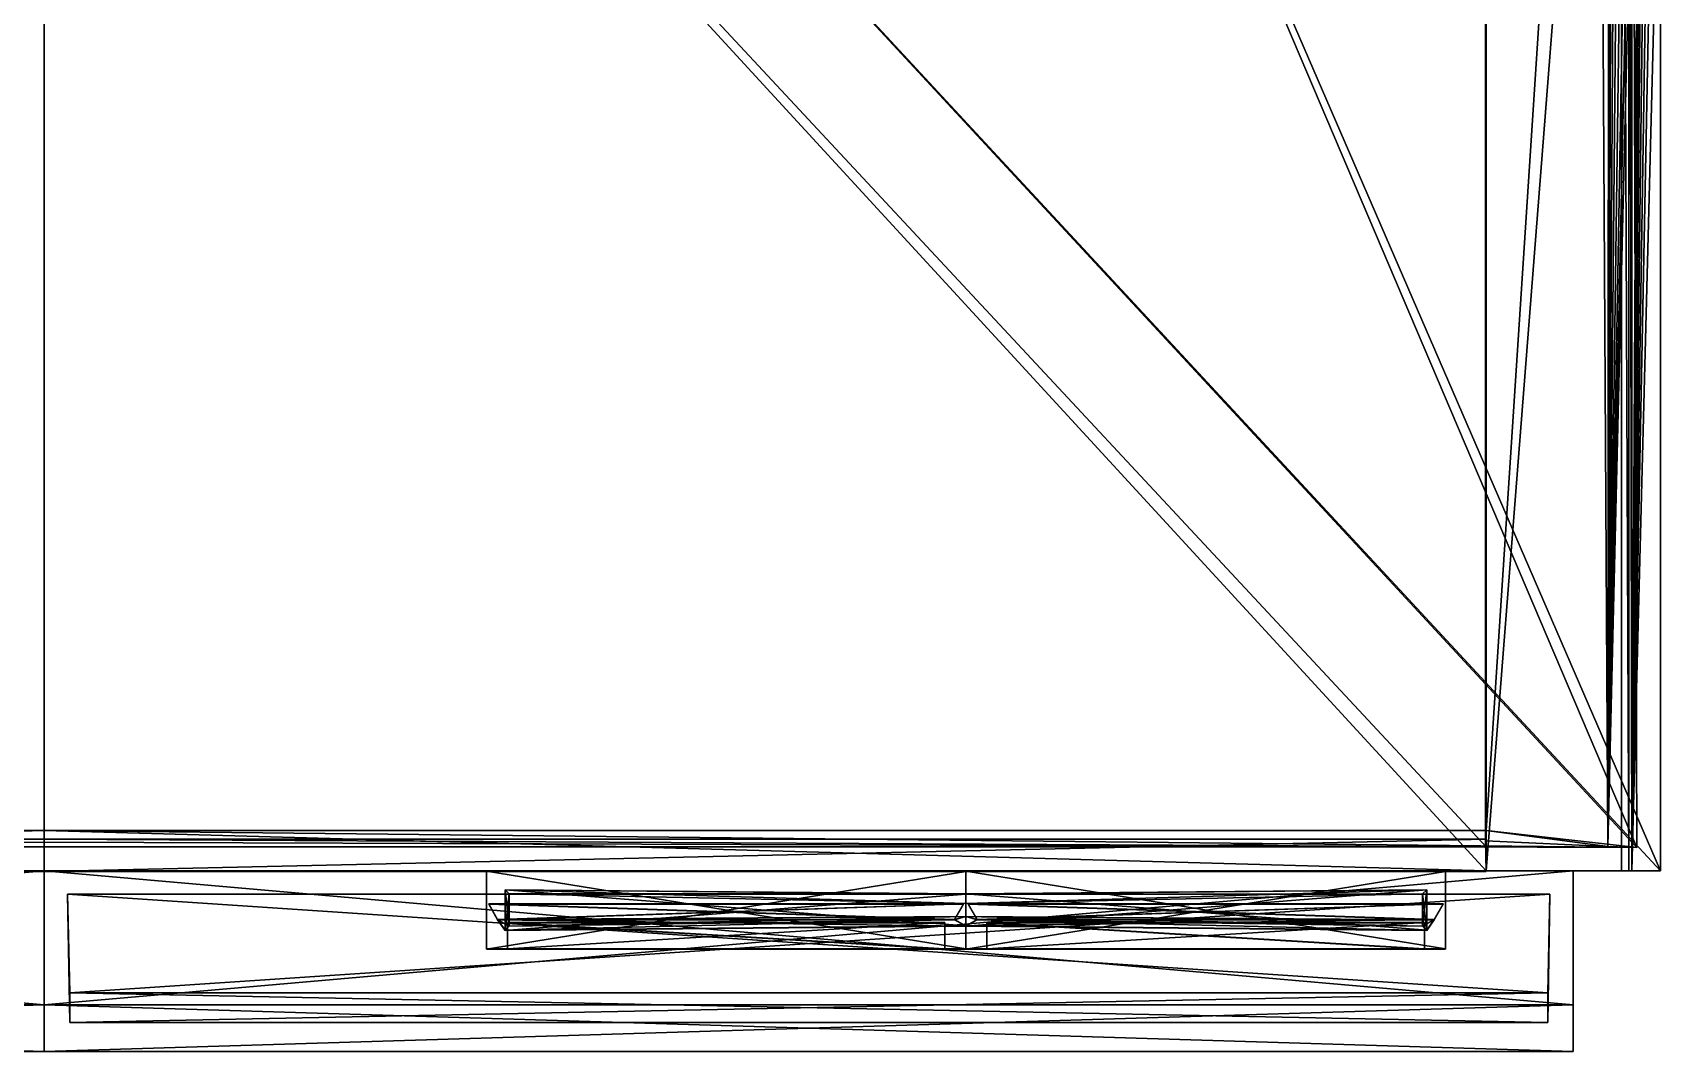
# Model space of a CAD drawing. Extents: x -2.47 to 2.47, y -4.22 to 4.99.
# Drawn here: x -0.014 to 2, y -4.224 to -2.962 of the extents above; entities that cross this region are included whole.
import ezdxf

# ---------------------------------------------------------------- set-up
doc = ezdxf.new("R2010")
doc.units = 0

msp = doc.modelspace()

# ---------------------------------------------------------------- linework, layer by layer
for points in [[(1.7834, -3.9629, 1.7561), (1.7836, -2.0543, 1.9395), (1.9227, -1.8297, 1.9758)], [(1.7834, -3.9629, 1.7561), (1.9227, -1.8297, 1.9758), (1.935, -3.97, 1.7622)], [(1.935, -3.97, 1.7622), (1.9227, -1.8297, 1.9758), (1.9367, -1.8341, 1.4633)], [(0, -1.8428, 0.4116), (0, -4, 0.4116), (-2, -4, 0.4116)], [(-1.3748, -2.5553, 0.4116), (0, -1.8428, 0.4116), (-2, -4, 0.4116)], [(-1.9708, -3.9712, 0.4401), (0, -3.9646, 0.4469), (0, -1.8428, 0.4616)], [(-1.3748, -2.5697, 0.4464), (-1.9708, -3.9712, 0.4401), (0, -1.8428, 0.4616)], [(0, -4, 0.4116), (0, -1.8428, 0.4116), (0, -1.8428, 0.4616)], [(0, -4, 0.4116), (0, -1.8428, 0.4616), (0, -3.9646, 0.4469)], [(0, -1.8428, 0.4616), (0, -3.9646, 0.4469), (1.9708, -3.9712, 0.4401)], [(1.3748, -2.5697, 0.4464), (0, -1.8428, 0.4616), (1.9708, -3.9712, 0.4401)], [(2, -4, 0.4116), (0, -4, 0.4116), (0, -1.8428, 0.4116)], [(1.3748, -2.5553, 0.4116), (2, -4, 0.4116), (0, -1.8428, 0.4116)], [(1.935, -3.97, 1.7622), (1.9367, -1.8341, 1.4633), (1.9366, -1.9338, 1.4764)], [(1.9607, -4, 1.7859), (1.9607, -1.8472, 1.9965), (1.9519, -1.8576, 1.9996)], [(1.9646, -4, 1.7771), (1.9645, -1.8428, 1.988), (1.9607, -1.8472, 1.9965)], [(1.9646, -4, 1.7771), (1.9607, -1.8472, 1.9965), (1.9607, -4, 1.7859)], [(1.9763, -1.8428, 1.4645), (1.9645, -1.8428, 1.988), (1.9646, -4, 1.7771)], [(1.9758, -1.9338, 1.4764), (1.9763, -1.8428, 1.4645), (1.9646, -4, 1.7771)], [(1.7844, -4, 1.7896), (1.9518, -4, 1.7896), (1.9519, -1.8576, 1.9996)], [(1.7844, -4, 1.7896), (1.9519, -1.8576, 1.9996), (1.7844, -2.0581, 1.9893)], [(1.9607, -4, 1.7859), (1.9519, -1.8576, 1.9996), (1.9518, -4, 1.7896)], [(1.935, -3.97, 1.7622), (1.9366, -1.9338, 1.4764), (1.9378, -2.1187, 1.4521)], [(1.976, -2.1187, 1.4521), (1.9758, -1.9338, 1.4764), (1.9646, -4, 1.7771)], [(0, -2.0541, 1.9377), (0, -3.9705, 1.7527), (-1.7844, -3.9705, 1.7527)], [(0, -2.0541, 1.9377), (-1.7844, -3.9705, 1.7527), (-1.7844, -2.0541, 1.9377)], [(0, -2.0581, 1.9775), (0, -3.9705, 1.7527), (0, -2.0541, 1.9377)], [(0, -2.0541, 1.9377), (1.7844, -2.0541, 1.9377), (1.7844, -3.9705, 1.7527)], [(0, -2.0541, 1.9377), (1.7844, -3.9705, 1.7527), (0, -3.9705, 1.7527)], [(1.7844, -2.0581, 1.9893), (1.7836, -2.0543, 1.9395), (1.7834, -3.9629, 1.7561)], [(1.7844, -4.0002, 1.7795), (1.7844, -3.9705, 1.7527), (1.7844, -2.0541, 1.9377)], [(1.7844, -4.0002, 1.7795), (1.7844, -2.0541, 1.9377), (1.7844, -2.0581, 1.9775)], [(0, -2.0581, 1.9775), (-1.7844, -2.0581, 1.9775), (-1.7844, -4.0002, 1.7795)], [(0, -2.0581, 1.9775), (-1.7844, -4.0002, 1.7795), (0, -4.0002, 1.7795)], [(0, -2.0581, 1.9775), (0, -4.0002, 1.7795), (0, -3.9705, 1.7527)], [(0, -2.0581, 1.9775), (0, -4.0002, 1.7795), (1.7844, -4.0002, 1.7795)], [(0, -2.0581, 1.9775), (1.7844, -4.0002, 1.7795), (1.7844, -2.0581, 1.9775)], [(1.7844, -2.0581, 1.9893), (1.7834, -3.9629, 1.7561), (1.7844, -4, 1.7896)], [(1.935, -3.97, 1.7622), (1.9378, -2.1187, 1.4521), (1.9403, -2.291, 1.3807)], [(1.9772, -2.291, 1.3807), (1.976, -2.1187, 1.4521), (1.9646, -4, 1.7771)], [(1.935, -3.97, 1.7622), (1.9403, -2.291, 1.3807), (1.9438, -2.439, 1.2672)], [(1.9794, -2.439, 1.2672), (1.9772, -2.291, 1.3807), (1.9646, -4, 1.7771)], [(1.935, -3.97, 1.7622), (1.9438, -2.439, 1.2672), (1.9482, -2.5525, 1.1192)], [(1.9646, -4, 1.7771), (1.9825, -2.5525, 1.1192), (1.9794, -2.439, 1.2672)], [(1.3748, -2.5553, 0.4116), (2, -2.6206, 0.4116), (2, -4, 0.4116)], [(1.9482, -2.5525, 1.1192), (1.9531, -2.6239, 0.9469), (1.935, -3.97, 1.7622)], [(1.9646, -4, 1.7771), (1.9862, -2.6239, 0.9469), (1.9825, -2.5525, 1.1192)], [(1.9708, -3.9712, 0.4401), (1.9665, -2.6342, 0.4444), (1.3748, -2.5697, 0.4464)], [(1.9631, -2.6239, 0.5771), (1.9665, -2.6342, 0.4444), (1.935, -3.97, 1.7622)], [(1.9582, -2.6482, 0.762), (1.9631, -2.6239, 0.5771), (1.935, -3.97, 1.7622)], [(1.9531, -2.6239, 0.9469), (1.9582, -2.6482, 0.762), (1.935, -3.97, 1.7622)], [(1.9665, -2.6342, 0.4444), (1.9708, -3.9712, 0.4401), (1.935, -3.97, 1.7622)], [(1.9646, -4, 1.7771), (2, -4, 0.4116), (2, -2.6206, 0.4116)], [(1.9646, -4, 1.7771), (2, -2.6206, 0.4116), (1.9909, -2.6482, 0.762)], [(1.9646, -4, 1.7771), (1.9909, -2.6482, 0.762), (1.9862, -2.6239, 0.9469)], [(0, -3.95, 1.1557), (0, -3.9646, 0.4469), (-1.9708, -3.9712, 0.4401)], [(0, -3.95, 1.1557), (-1.9708, -3.9712, 0.4401), (-1.7844, -3.95, 1.1557)], [(-1.7844, -4, 1.1557), (0, -4, 1.1557), (0, -3.95, 1.1557)], [(-1.7844, -4, 1.1557), (0, -3.95, 1.1557), (-1.7844, -3.95, 1.1557)], [(0, -3.9607, 1.1456), (-1.7844, -3.9607, 1.1456), (-1.7844, -3.9705, 1.7527)], [(0, -3.9607, 1.1456), (-1.7844, -3.9705, 1.7527), (0, -3.9705, 1.7527)], [(0, -4.0007, 1.1457), (-1.7844, -4.0007, 1.1457), (-1.7844, -3.9607, 1.1456)], [(0, -4.0007, 1.1457), (-1.7844, -3.9607, 1.1456), (0, -3.9607, 1.1456)], [(0, -4, 1.1557), (0, -3.9646, 0.4469), (0, -3.95, 1.1557)], [(0, -3.95, 1.1557), (1.7844, -3.95, 1.1557), (1.9708, -3.9712, 0.4401)], [(0, -3.95, 1.1557), (1.9708, -3.9712, 0.4401), (0, -3.9646, 0.4469)], [(1.7844, -4, 1.1557), (1.7844, -3.95, 1.1557), (0, -3.95, 1.1557)], [(1.7844, -4, 1.1557), (0, -3.95, 1.1557), (0, -4, 1.1557)], [(0, -4.0002, 1.7795), (0, -4.0007, 1.1457), (0, -3.9607, 1.1456)], [(0, -4.0002, 1.7795), (0, -3.9607, 1.1456), (0, -3.9705, 1.7527)], [(0, -3.9607, 1.1456), (0, -3.9705, 1.7527), (1.7844, -3.9705, 1.7527)], [(0, -3.9607, 1.1456), (1.7844, -3.9705, 1.7527), (1.7844, -3.9607, 1.1456)], [(0, -4.0007, 1.1457), (0, -3.9607, 1.1456), (1.7844, -3.9607, 1.1456)], [(0, -4.0007, 1.1457), (1.7844, -3.9607, 1.1456), (1.7844, -4.0007, 1.1457)], [(0, -4, 1.1557), (0, -4, 0.4116), (0, -3.9646, 0.4469)], [(1.7844, -3.95, 1.1557), (1.7834, -3.9629, 1.7561), (1.935, -3.97, 1.7622)], [(1.7844, -4, 1.7896), (1.7834, -3.9629, 1.7561), (1.7844, -3.95, 1.1557)], [(1.7844, -3.95, 1.1557), (1.935, -3.97, 1.7622), (1.9708, -3.9712, 0.4401)], [(1.7844, -4, 1.7896), (1.7844, -3.95, 1.1557), (1.7844, -4, 1.1557)], [(1.7844, -4.0007, 1.1457), (1.7844, -3.9607, 1.1456), (1.7844, -3.9705, 1.7527)], [(1.7844, -4.0007, 1.1457), (1.7844, -3.9705, 1.7527), (1.7844, -4.0002, 1.7795)], [(0, -4, 1.1557), (-1.7844, -4, 1.1557), (-2, -4, 0.4116)], [(0, -4, 1.1557), (-2, -4, 0.4116), (0, -4, 0.4116)], [(0, -4, 0.8832), (0, -4, 0.4871), (-1.8922, -4, 0.4871)], [(0, -4, 0.8832), (-1.8922, -4, 0.4871), (-1.8922, -4, 0.8832)], [(-1.8922, -4, 0.4871), (0, -4, 0.4871), (0, -4.166, 0.4871)], [(-1.8922, -4, 0.4871), (0, -4.166, 0.4871), (-1.8922, -4.166, 0.4871)], [(0, -4, 0.8832), (-1.8922, -4, 0.8832), (-1.8922, -4.166, 0.8832)], [(0, -4, 0.8832), (-1.8922, -4.166, 0.8832), (0, -4.166, 0.8832)], [(0, -4.0007, 1.1457), (0, -4.0002, 1.7795), (-1.7844, -4.0002, 1.7795)], [(0, -4.0007, 1.1457), (-1.7844, -4.0002, 1.7795), (-1.7844, -4.0007, 1.1457)], [(0, -4.166, 0.4871), (0, -4, 0.4871), (0, -4, 0.8832)], [(0, -4, 0.8832), (0, -4.166, 0.8832), (0, -4.2236, 0.8256)], [(0, -4, 0.8832), (0, -4.2236, 0.8256), (0, -4.166, 0.4871)], [(0, -4, 1.1557), (0, -4, 0.4116), (2, -4, 0.4116)], [(0, -4, 1.1557), (2, -4, 0.4116), (1.7844, -4, 1.1557)], [(0, -4, 0.8832), (1.8922, -4, 0.8832), (1.8922, -4, 0.4871)], [(0, -4, 0.8832), (1.8922, -4, 0.4871), (0, -4, 0.4871)], [(1.8922, -4, 0.4871), (1.8922, -4.166, 0.4871), (0, -4.166, 0.4871)], [(1.8922, -4, 0.4871), (0, -4.166, 0.4871), (0, -4, 0.4871)], [(0, -4, 0.8832), (0, -4.166, 0.8832), (1.8922, -4.166, 0.8832)], [(0, -4, 0.8832), (1.8922, -4.166, 0.8832), (1.8922, -4, 0.8832)], [(0, -4.0007, 1.1457), (1.7844, -4.0007, 1.1457), (1.7844, -4.0002, 1.7795)], [(0, -4.0007, 1.1457), (1.7844, -4.0002, 1.7795), (0, -4.0002, 1.7795)], [(0.5472, -4.0005, 1.4626), (0.5472, -4.0003, 1.6734), (1.1405, -4.0003, 1.6734)], [(0.5472, -4.0005, 1.4626), (1.1405, -4.0003, 1.6734), (1.1405, -4.0005, 1.4626)], [(0.5472, -4.0003, 1.6734), (0.5472, -4.0964, 1.6734), (1.1405, -4.0964, 1.6734)], [(0.5472, -4.0003, 1.6734), (1.1405, -4.0964, 1.6734), (1.1405, -4.0003, 1.6734)], [(0.5472, -4.0005, 1.4626), (0.5472, -4.0964, 1.6734), (0.5472, -4.0003, 1.6734)], [(0.5472, -4.0007, 1.2518), (0.5472, -4.0005, 1.4626), (1.1405, -4.0005, 1.4626)], [(0.5472, -4.0007, 1.2518), (1.1405, -4.0005, 1.4626), (1.1405, -4.0007, 1.2518)], [(0.5472, -4.0005, 1.4626), (0.5472, -4.0966, 1.4627), (0.5472, -4.0964, 1.6734)], [(0.5472, -4.0007, 1.2518), (0.5472, -4.0966, 1.4627), (0.5472, -4.0005, 1.4626)], [(1.1405, -4.0007, 1.2518), (1.1405, -4.0968, 1.2519), (0.5472, -4.0968, 1.2519)], [(1.1405, -4.0007, 1.2518), (0.5472, -4.0968, 1.2519), (0.5472, -4.0007, 1.2518)], [(0.5472, -4.0007, 1.2518), (0.5472, -4.0968, 1.2519), (0.5472, -4.0966, 1.4627)], [(1.1405, -4.0005, 1.4626), (1.1405, -4.0003, 1.6734), (1.7339, -4.0003, 1.6734)], [(1.1405, -4.0005, 1.4626), (1.7339, -4.0003, 1.6734), (1.7339, -4.0005, 1.4626)], [(1.1405, -4.0003, 1.6734), (1.1405, -4.0964, 1.6734), (1.7339, -4.0964, 1.6734)], [(1.1405, -4.0003, 1.6734), (1.7339, -4.0964, 1.6734), (1.7339, -4.0003, 1.6734)], [(1.1405, -4.0007, 1.2518), (1.1405, -4.0005, 1.4626), (1.7339, -4.0005, 1.4626)], [(1.1405, -4.0007, 1.2518), (1.7339, -4.0005, 1.4626), (1.7339, -4.0007, 1.2518)], [(1.7339, -4.0007, 1.2518), (1.7339, -4.0968, 1.2519), (1.1405, -4.0968, 1.2519)], [(1.7339, -4.0007, 1.2518), (1.1405, -4.0968, 1.2519), (1.1405, -4.0007, 1.2518)], [(1.7339, -4.0003, 1.6734), (1.7339, -4.0964, 1.6734), (1.7339, -4.0966, 1.4627)], [(1.7339, -4.0003, 1.6734), (1.7339, -4.0966, 1.4627), (1.7339, -4.0005, 1.4626)], [(1.7339, -4.0005, 1.4626), (1.7339, -4.0966, 1.4627), (1.7339, -4.0968, 1.2519)], [(1.7339, -4.0005, 1.4626), (1.7339, -4.0968, 1.2519), (1.7339, -4.0007, 1.2518)], [(1.7844, -4, 1.7896), (1.7844, -4, 1.1557), (2, -4, 0.4116)], [(1.9607, -4, 1.7859), (1.9518, -4, 1.7896), (1.7844, -4, 1.7896)], [(2, -4, 0.4116), (1.9607, -4, 1.7859), (1.7844, -4, 1.7896)], [(1.8922, -4, 0.4871), (1.8922, -4, 0.8832), (1.8922, -4.166, 0.8832)], [(1.8922, -4.2236, 0.5446), (1.8922, -4.166, 0.4871), (1.8922, -4, 0.4871)], [(1.8922, -4.166, 0.8832), (1.8922, -4.2236, 0.5446), (1.8922, -4, 0.4871)], [(2, -4, 0.4116), (1.9646, -4, 1.7771), (1.9607, -4, 1.7859)], [(0.5755, -4.0287, 1.4626), (1.1405, -4.0286, 1.6451), (0.5703, -4.0234, 1.6503)], [(0.5703, -4.0234, 1.6503), (1.1405, -4.0286, 1.6451), (1.1405, -4.0682, 1.6451)], [(0.5703, -4.0234, 1.6503), (1.1405, -4.0682, 1.6451), (0.5703, -4.0734, 1.6503)], [(0.5755, -4.0287, 1.4626), (0.5703, -4.0234, 1.6503), (0.5703, -4.0734, 1.6503)], [(0.5703, -4.0237, 1.2749), (1.1405, -4.0289, 1.2801), (1.1405, -4.0405, 1.4626)], [(0.5703, -4.0237, 1.2749), (1.1405, -4.0405, 1.4626), (0.5755, -4.0287, 1.4626)], [(1.1405, -4.0289, 1.2801), (0.5703, -4.0237, 1.2749), (0.5703, -4.0737, 1.275)], [(0.5703, -4.0237, 1.2749), (0.5755, -4.0287, 1.4626), (0.5755, -4.0684, 1.4627)], [(0.5703, -4.0237, 1.2749), (0.5755, -4.0684, 1.4627), (0.5703, -4.0737, 1.275)], [(0.5755, -4.0287, 1.4626), (0.5703, -4.0734, 1.6503), (0.5755, -4.0684, 1.4627)], [(0.5755, -4.0287, 1.4626), (1.1405, -4.0405, 1.4626), (1.1405, -4.0286, 1.6451)], [(1.1405, -4.0405, 1.4626), (1.7056, -4.0287, 1.4626), (1.7108, -4.0234, 1.6503)], [(1.1405, -4.0405, 1.4626), (1.7108, -4.0234, 1.6503), (1.1405, -4.0286, 1.6451)], [(1.1405, -4.0286, 1.6451), (1.7108, -4.0234, 1.6503), (1.7108, -4.0734, 1.6503)], [(1.1405, -4.0289, 1.2801), (1.7108, -4.0237, 1.2749), (1.7056, -4.0287, 1.4626)], [(1.7108, -4.0237, 1.2749), (1.1405, -4.0289, 1.2801), (1.1405, -4.0685, 1.2802)], [(1.7108, -4.0237, 1.2749), (1.1405, -4.0685, 1.2802), (1.7108, -4.0737, 1.275)], [(1.1405, -4.0286, 1.6451), (1.7108, -4.0734, 1.6503), (1.1405, -4.0682, 1.6451)], [(1.1405, -4.0289, 1.2801), (1.7056, -4.0287, 1.4626), (1.1405, -4.0405, 1.4626)], [(1.7108, -4.0234, 1.6503), (1.7056, -4.0287, 1.4626), (1.7056, -4.0684, 1.4627)], [(1.7108, -4.0234, 1.6503), (1.7056, -4.0684, 1.4627), (1.7108, -4.0734, 1.6503)], [(1.7056, -4.0287, 1.4626), (1.7108, -4.0237, 1.2749), (1.7108, -4.0737, 1.275)], [(1.7056, -4.0287, 1.4626), (1.7108, -4.0737, 1.275), (1.7056, -4.0684, 1.4627)], [(0.0289, -4.0289, 0.8543), (0.0289, -4.0289, 0.5159), (1.8633, -4.0289, 0.5159)], [(0.0289, -4.0289, 0.8543), (1.8633, -4.0289, 0.5159), (1.8633, -4.0289, 0.8543)], [(1.8633, -4.0289, 0.5159), (0.0289, -4.0289, 0.5159), (0.0315, -4.1512, 0.5229)], [(0.0315, -4.1512, 0.5229), (0.0289, -4.0289, 0.5159), (0.0289, -4.0289, 0.8543)], [(0.0289, -4.0289, 0.8543), (0.0315, -4.1512, 0.8473), (0.0315, -4.1878, 0.8107)], [(0.0289, -4.0289, 0.8543), (0.0315, -4.1878, 0.8107), (0.0315, -4.1512, 0.5229)], [(0.0289, -4.0289, 0.8543), (1.8633, -4.0289, 0.8543), (1.8607, -4.1512, 0.8473)], [(0.0289, -4.0289, 0.8543), (1.8607, -4.1512, 0.8473), (0.0315, -4.1512, 0.8473)], [(1.8633, -4.0289, 0.5159), (0.0315, -4.1512, 0.5229), (1.8607, -4.1512, 0.5229)], [(0.5501, -4.041, 1.4655), (0.5501, -4.0408, 1.6705), (1.1376, -4.0408, 1.6705)], [(0.5501, -4.041, 1.4655), (1.1376, -4.0408, 1.6705), (1.1376, -4.041, 1.4655)], [(0.5611, -4.0604, 1.4766), (0.5611, -4.0603, 1.6595), (0.5501, -4.0408, 1.6705)], [(0.5611, -4.0604, 1.4766), (0.5501, -4.0408, 1.6705), (0.5501, -4.041, 1.4655)], [(0.5611, -4.0603, 1.6595), (1.1376, -4.0408, 1.6705), (0.5501, -4.0408, 1.6705)], [(0.5611, -4.0606, 1.2658), (0.5611, -4.0605, 1.4487), (0.5501, -4.041, 1.4597)], [(0.5611, -4.0606, 1.2658), (0.5501, -4.041, 1.4597), (0.5501, -4.0411, 1.2547)], [(0.5501, -4.0411, 1.2547), (0.5501, -4.041, 1.4597), (1.1376, -4.041, 1.4597)], [(0.5501, -4.0411, 1.2547), (1.1376, -4.041, 1.4597), (1.1376, -4.0411, 1.2547)], [(1.1266, -4.0604, 1.4766), (0.5611, -4.0604, 1.4766), (0.5501, -4.041, 1.4655)], [(1.1266, -4.0604, 1.4766), (0.5501, -4.041, 1.4655), (1.1376, -4.041, 1.4655)], [(0.5611, -4.0605, 1.4487), (1.1376, -4.041, 1.4597), (0.5501, -4.041, 1.4597)], [(1.1266, -4.0606, 1.2658), (0.5611, -4.0606, 1.2658), (0.5501, -4.0411, 1.2547)], [(1.1266, -4.0606, 1.2658), (0.5501, -4.0411, 1.2547), (1.1376, -4.0411, 1.2547)], [(0.5611, -4.0603, 1.6595), (1.1266, -4.0603, 1.6595), (1.1376, -4.0408, 1.6705)], [(0.5611, -4.0605, 1.4487), (1.1266, -4.0605, 1.4487), (1.1376, -4.041, 1.4597)], [(1.1405, -4.0289, 1.2801), (0.5703, -4.0737, 1.275), (1.1405, -4.0685, 1.2802)], [(1.1266, -4.0603, 1.6595), (1.1376, -4.041, 1.4655), (1.1376, -4.0408, 1.6705)], [(1.1266, -4.0605, 1.4487), (1.1376, -4.0411, 1.2547), (1.1376, -4.041, 1.4597)], [(1.1266, -4.0603, 1.6595), (1.1266, -4.0604, 1.4766), (1.1376, -4.041, 1.4655)], [(1.1266, -4.0605, 1.4487), (1.1266, -4.0606, 1.2658), (1.1376, -4.0411, 1.2547)], [(1.1545, -4.0604, 1.4766), (1.1545, -4.0603, 1.6595), (1.1434, -4.0408, 1.6705)], [(1.1545, -4.0604, 1.4766), (1.1434, -4.0408, 1.6705), (1.1434, -4.041, 1.4655)], [(1.1434, -4.041, 1.4655), (1.1434, -4.0408, 1.6705), (1.731, -4.0408, 1.6705)], [(1.1434, -4.041, 1.4655), (1.731, -4.0408, 1.6705), (1.731, -4.041, 1.4655)], [(1.1545, -4.0603, 1.6595), (1.731, -4.0408, 1.6705), (1.1434, -4.0408, 1.6705)], [(1.72, -4.0604, 1.4766), (1.1545, -4.0604, 1.4766), (1.1434, -4.041, 1.4655)], [(1.72, -4.0604, 1.4766), (1.1434, -4.041, 1.4655), (1.731, -4.041, 1.4655)], [(1.1545, -4.0606, 1.2658), (1.1545, -4.0605, 1.4487), (1.1434, -4.041, 1.4597)], [(1.1545, -4.0606, 1.2658), (1.1434, -4.041, 1.4597), (1.1434, -4.0411, 1.2547)], [(1.1434, -4.0411, 1.2547), (1.1434, -4.041, 1.4597), (1.731, -4.041, 1.4597)], [(1.1434, -4.0411, 1.2547), (1.731, -4.041, 1.4597), (1.731, -4.0411, 1.2547)], [(1.1545, -4.0605, 1.4487), (1.731, -4.041, 1.4597), (1.1434, -4.041, 1.4597)], [(1.72, -4.0606, 1.2658), (1.1545, -4.0606, 1.2658), (1.1434, -4.0411, 1.2547)], [(1.72, -4.0606, 1.2658), (1.1434, -4.0411, 1.2547), (1.731, -4.0411, 1.2547)], [(1.1545, -4.0603, 1.6595), (1.72, -4.0603, 1.6595), (1.731, -4.0408, 1.6705)], [(1.1545, -4.0605, 1.4487), (1.72, -4.0605, 1.4487), (1.731, -4.041, 1.4597)], [(1.72, -4.0603, 1.6595), (1.731, -4.041, 1.4655), (1.731, -4.0408, 1.6705)], [(1.72, -4.0603, 1.6595), (1.72, -4.0604, 1.4766), (1.731, -4.041, 1.4655)], [(1.72, -4.0605, 1.4487), (1.731, -4.0411, 1.2547), (1.731, -4.041, 1.4597)], [(1.72, -4.0605, 1.4487), (1.72, -4.0606, 1.2658), (1.731, -4.0411, 1.2547)], [(1.8607, -4.1512, 0.8473), (1.8633, -4.0289, 0.8543), (1.8633, -4.0289, 0.5159)], [(1.8633, -4.0289, 0.5159), (1.8607, -4.1512, 0.5229), (1.8607, -4.1878, 0.5595)], [(1.8633, -4.0289, 0.5159), (1.8607, -4.1878, 0.5595), (1.8607, -4.1512, 0.8473)], [(1.1405, -4.0566, 1.4626), (0.5755, -4.0684, 1.4627), (0.5611, -4.0604, 1.4766)], [(1.1405, -4.0566, 1.4626), (0.5611, -4.0604, 1.4766), (1.1266, -4.0604, 1.4766)], [(0.5755, -4.0684, 1.4627), (0.5703, -4.0734, 1.6503), (0.5611, -4.0603, 1.6595)], [(0.5755, -4.0684, 1.4627), (0.5611, -4.0603, 1.6595), (0.5611, -4.0604, 1.4766)], [(0.5703, -4.0734, 1.6503), (1.1266, -4.0603, 1.6595), (0.5611, -4.0603, 1.6595)], [(0.5703, -4.0737, 1.275), (0.5755, -4.0684, 1.4627), (0.5611, -4.0605, 1.4487)], [(0.5703, -4.0737, 1.275), (0.5611, -4.0605, 1.4487), (0.5611, -4.0606, 1.2658)], [(0.5755, -4.0684, 1.4627), (1.1266, -4.0605, 1.4487), (0.5611, -4.0605, 1.4487)], [(1.1405, -4.0685, 1.2802), (0.5703, -4.0737, 1.275), (0.5611, -4.0606, 1.2658)], [(1.1405, -4.0685, 1.2802), (0.5611, -4.0606, 1.2658), (1.1266, -4.0606, 1.2658)], [(0.5703, -4.0734, 1.6503), (1.1405, -4.0682, 1.6451), (1.1266, -4.0603, 1.6595)], [(0.5732, -4.064, 1.4886), (1.1146, -4.064, 1.4886), (1.1146, -4.0639, 1.6474)], [(0.5732, -4.064, 1.4886), (1.1146, -4.0639, 1.6474), (0.5732, -4.0639, 1.6474)], [(0.5732, -4.0966, 1.4887), (0.5732, -4.064, 1.4886), (0.5732, -4.0639, 1.6474)], [(0.5732, -4.0966, 1.4887), (0.5732, -4.0639, 1.6474), (0.5732, -4.0965, 1.6475)], [(0.5732, -4.0965, 1.6475), (0.5732, -4.0639, 1.6474), (1.1146, -4.0639, 1.6474)], [(0.5732, -4.0965, 1.6475), (1.1146, -4.0639, 1.6474), (1.1146, -4.0965, 1.6475)], [(1.1146, -4.0966, 1.4887), (1.1146, -4.064, 1.4886), (0.5732, -4.064, 1.4886)], [(1.1146, -4.0966, 1.4887), (0.5732, -4.064, 1.4886), (0.5732, -4.0966, 1.4887)], [(0.5732, -4.0968, 1.2779), (0.5732, -4.0642, 1.2779), (0.5732, -4.0641, 1.4367)], [(0.5732, -4.0968, 1.2779), (0.5732, -4.0641, 1.4367), (0.5732, -4.0967, 1.4367)], [(0.5732, -4.0642, 1.2779), (1.1146, -4.0642, 1.2779), (1.1146, -4.0641, 1.4367)], [(0.5732, -4.0642, 1.2779), (1.1146, -4.0641, 1.4367), (0.5732, -4.0641, 1.4367)], [(0.5732, -4.0967, 1.4367), (0.5732, -4.0641, 1.4367), (1.1146, -4.0641, 1.4367)], [(0.5732, -4.0967, 1.4367), (1.1146, -4.0641, 1.4367), (1.1146, -4.0967, 1.4367)], [(1.1146, -4.0968, 1.2779), (1.1146, -4.0642, 1.2779), (0.5732, -4.0642, 1.2779)], [(1.1146, -4.0968, 1.2779), (0.5732, -4.0642, 1.2779), (0.5732, -4.0968, 1.2779)], [(0.5755, -4.0684, 1.4627), (1.1405, -4.0566, 1.4626), (1.1266, -4.0605, 1.4487)], [(1.1146, -4.0965, 1.6475), (1.1146, -4.0639, 1.6474), (1.1146, -4.064, 1.4886)], [(1.1146, -4.0965, 1.6475), (1.1146, -4.064, 1.4886), (1.1146, -4.0966, 1.4887)], [(1.1146, -4.0967, 1.4367), (1.1146, -4.0641, 1.4367), (1.1146, -4.0642, 1.2779)], [(1.1146, -4.0967, 1.4367), (1.1146, -4.0642, 1.2779), (1.1146, -4.0968, 1.2779)], [(1.1405, -4.0566, 1.4626), (1.1405, -4.0685, 1.2802), (1.1266, -4.0606, 1.2658)], [(1.1405, -4.0566, 1.4626), (1.1266, -4.0606, 1.2658), (1.1266, -4.0605, 1.4487)], [(1.1405, -4.0682, 1.6451), (1.1405, -4.0566, 1.4626), (1.1266, -4.0604, 1.4766)], [(1.1405, -4.0682, 1.6451), (1.1266, -4.0604, 1.4766), (1.1266, -4.0603, 1.6595)], [(1.1405, -4.0566, 1.4626), (1.1405, -4.0682, 1.6451), (1.1545, -4.0603, 1.6595)], [(1.1405, -4.0566, 1.4626), (1.1545, -4.0603, 1.6595), (1.1545, -4.0604, 1.4766)], [(1.7056, -4.0684, 1.4627), (1.1405, -4.0566, 1.4626), (1.1545, -4.0604, 1.4766)], [(1.1405, -4.0685, 1.2802), (1.1405, -4.0566, 1.4626), (1.1545, -4.0605, 1.4487)], [(1.1405, -4.0566, 1.4626), (1.7056, -4.0684, 1.4627), (1.72, -4.0605, 1.4487)], [(1.1405, -4.0566, 1.4626), (1.72, -4.0605, 1.4487), (1.1545, -4.0605, 1.4487)], [(1.1405, -4.0682, 1.6451), (1.7108, -4.0734, 1.6503), (1.72, -4.0603, 1.6595)], [(1.1405, -4.0682, 1.6451), (1.72, -4.0603, 1.6595), (1.1545, -4.0603, 1.6595)], [(1.1405, -4.0685, 1.2802), (1.1545, -4.0605, 1.4487), (1.1545, -4.0606, 1.2658)], [(1.7108, -4.0737, 1.275), (1.1405, -4.0685, 1.2802), (1.1545, -4.0606, 1.2658)], [(1.7056, -4.0684, 1.4627), (1.1545, -4.0604, 1.4766), (1.72, -4.0604, 1.4766)], [(1.7108, -4.0737, 1.275), (1.1545, -4.0606, 1.2658), (1.72, -4.0606, 1.2658)], [(1.1665, -4.0966, 1.4887), (1.1665, -4.064, 1.4886), (1.1665, -4.0639, 1.6474)], [(1.1665, -4.0966, 1.4887), (1.1665, -4.0639, 1.6474), (1.1665, -4.0965, 1.6475)], [(1.1665, -4.064, 1.4886), (1.7079, -4.064, 1.4886), (1.7079, -4.0639, 1.6474)], [(1.1665, -4.064, 1.4886), (1.7079, -4.0639, 1.6474), (1.1665, -4.0639, 1.6474)], [(1.1665, -4.0965, 1.6475), (1.1665, -4.0639, 1.6474), (1.7079, -4.0639, 1.6474)], [(1.1665, -4.0965, 1.6475), (1.7079, -4.0639, 1.6474), (1.7079, -4.0965, 1.6475)], [(1.7079, -4.0966, 1.4887), (1.7079, -4.064, 1.4886), (1.1665, -4.064, 1.4886)], [(1.7079, -4.0966, 1.4887), (1.1665, -4.064, 1.4886), (1.1665, -4.0966, 1.4887)], [(1.1665, -4.0968, 1.2779), (1.1665, -4.0642, 1.2779), (1.1665, -4.0641, 1.4367)], [(1.1665, -4.0968, 1.2779), (1.1665, -4.0641, 1.4367), (1.1665, -4.0967, 1.4367)], [(1.1665, -4.0642, 1.2779), (1.7079, -4.0642, 1.2779), (1.7079, -4.0641, 1.4367)], [(1.1665, -4.0642, 1.2779), (1.7079, -4.0641, 1.4367), (1.1665, -4.0641, 1.4367)], [(1.1665, -4.0967, 1.4367), (1.1665, -4.0641, 1.4367), (1.7079, -4.0641, 1.4367)], [(1.1665, -4.0967, 1.4367), (1.7079, -4.0641, 1.4367), (1.7079, -4.0967, 1.4367)], [(1.7079, -4.0968, 1.2779), (1.7079, -4.0642, 1.2779), (1.1665, -4.0642, 1.2779)], [(1.7079, -4.0968, 1.2779), (1.1665, -4.0642, 1.2779), (1.1665, -4.0968, 1.2779)], [(1.7108, -4.0734, 1.6503), (1.7056, -4.0684, 1.4627), (1.72, -4.0604, 1.4766)], [(1.7056, -4.0684, 1.4627), (1.72, -4.0606, 1.2658), (1.72, -4.0605, 1.4487)], [(1.7056, -4.0684, 1.4627), (1.7108, -4.0737, 1.275), (1.72, -4.0606, 1.2658)], [(1.7079, -4.0965, 1.6475), (1.7079, -4.0639, 1.6474), (1.7079, -4.064, 1.4886)], [(1.7079, -4.0965, 1.6475), (1.7079, -4.064, 1.4886), (1.7079, -4.0966, 1.4887)], [(1.7079, -4.0967, 1.4367), (1.7079, -4.0641, 1.4367), (1.7079, -4.0642, 1.2779)], [(1.7079, -4.0967, 1.4367), (1.7079, -4.0642, 1.2779), (1.7079, -4.0968, 1.2779)], [(1.7108, -4.0734, 1.6503), (1.72, -4.0604, 1.4766), (1.72, -4.0603, 1.6595)], [(0.5472, -4.0966, 1.4627), (0.5732, -4.0965, 1.6475), (0.5472, -4.0964, 1.6734)], [(0.5472, -4.0964, 1.6734), (0.5732, -4.0965, 1.6475), (1.1146, -4.0965, 1.6475)], [(0.5472, -4.0964, 1.6734), (1.1146, -4.0965, 1.6475), (1.1405, -4.0964, 1.6734)], [(0.5472, -4.0966, 1.4627), (0.5732, -4.0966, 1.4887), (0.5732, -4.0965, 1.6475)], [(0.5472, -4.0968, 1.2519), (0.5732, -4.0967, 1.4367), (0.5472, -4.0966, 1.4627)], [(0.5472, -4.0966, 1.4627), (0.5732, -4.0967, 1.4367), (1.1146, -4.0967, 1.4367)], [(0.5472, -4.0966, 1.4627), (1.1146, -4.0967, 1.4367), (1.1405, -4.0966, 1.4627)], [(1.1405, -4.0966, 1.4627), (0.5732, -4.0966, 1.4887), (0.5472, -4.0966, 1.4627)], [(0.5472, -4.0968, 1.2519), (0.5732, -4.0968, 1.2779), (0.5732, -4.0967, 1.4367)], [(1.1405, -4.0968, 1.2519), (0.5732, -4.0968, 1.2779), (0.5472, -4.0968, 1.2519)], [(1.1405, -4.0966, 1.4627), (1.1146, -4.0966, 1.4887), (0.5732, -4.0966, 1.4887)], [(1.1405, -4.0968, 1.2519), (1.1146, -4.0968, 1.2779), (0.5732, -4.0968, 1.2779)], [(1.1405, -4.0964, 1.6734), (1.1146, -4.0965, 1.6475), (1.1146, -4.0966, 1.4887)], [(1.1405, -4.0964, 1.6734), (1.1146, -4.0966, 1.4887), (1.1405, -4.0966, 1.4627)], [(1.1405, -4.0966, 1.4627), (1.1146, -4.0967, 1.4367), (1.1146, -4.0968, 1.2779)], [(1.1405, -4.0966, 1.4627), (1.1146, -4.0968, 1.2779), (1.1405, -4.0968, 1.2519)], [(1.1405, -4.0966, 1.4627), (1.1665, -4.0965, 1.6475), (1.1405, -4.0964, 1.6734)], [(1.1405, -4.0964, 1.6734), (1.1665, -4.0965, 1.6475), (1.7079, -4.0965, 1.6475)], [(1.1405, -4.0964, 1.6734), (1.7079, -4.0965, 1.6475), (1.7339, -4.0964, 1.6734)], [(1.1405, -4.0966, 1.4627), (1.1665, -4.0966, 1.4887), (1.1665, -4.0965, 1.6475)], [(1.7339, -4.0966, 1.4627), (1.1665, -4.0966, 1.4887), (1.1405, -4.0966, 1.4627)], [(1.1405, -4.0968, 1.2519), (1.1665, -4.0967, 1.4367), (1.1405, -4.0966, 1.4627)], [(1.1405, -4.0966, 1.4627), (1.1665, -4.0967, 1.4367), (1.7079, -4.0967, 1.4367)], [(1.1405, -4.0966, 1.4627), (1.7079, -4.0967, 1.4367), (1.7339, -4.0966, 1.4627)], [(1.1405, -4.0968, 1.2519), (1.1665, -4.0968, 1.2779), (1.1665, -4.0967, 1.4367)], [(1.7339, -4.0968, 1.2519), (1.1665, -4.0968, 1.2779), (1.1405, -4.0968, 1.2519)], [(1.7339, -4.0966, 1.4627), (1.7079, -4.0966, 1.4887), (1.1665, -4.0966, 1.4887)], [(1.7339, -4.0968, 1.2519), (1.7079, -4.0968, 1.2779), (1.1665, -4.0968, 1.2779)], [(1.7339, -4.0964, 1.6734), (1.7079, -4.0965, 1.6475), (1.7079, -4.0966, 1.4887)], [(1.7339, -4.0964, 1.6734), (1.7079, -4.0966, 1.4887), (1.7339, -4.0966, 1.4627)], [(1.7339, -4.0966, 1.4627), (1.7079, -4.0967, 1.4367), (1.7079, -4.0968, 1.2779)], [(1.7339, -4.0966, 1.4627), (1.7079, -4.0968, 1.2779), (1.7339, -4.0968, 1.2519)], [(-1.8922, -4.166, 0.4871), (0, -4.166, 0.4871), (0, -4.2236, 0.5446)], [(-1.8922, -4.166, 0.4871), (0, -4.2236, 0.5446), (-1.8922, -4.2236, 0.5446)], [(-1.8922, -4.2236, 0.8256), (0, -4.2236, 0.8256), (0, -4.166, 0.8832)], [(-1.8922, -4.2236, 0.8256), (0, -4.166, 0.8832), (-1.8922, -4.166, 0.8832)], [(0, -4.2236, 0.8256), (0, -4.2236, 0.5446), (0, -4.166, 0.4871)], [(1.8922, -4.166, 0.4871), (1.8922, -4.2236, 0.5446), (0, -4.2236, 0.5446)], [(1.8922, -4.166, 0.4871), (0, -4.2236, 0.5446), (0, -4.166, 0.4871)], [(1.8922, -4.2236, 0.8256), (1.8922, -4.166, 0.8832), (0, -4.166, 0.8832)], [(1.8922, -4.2236, 0.8256), (0, -4.166, 0.8832), (0, -4.2236, 0.8256)], [(0.0315, -4.1878, 0.8107), (0.0315, -4.1878, 0.5595), (0.0315, -4.1512, 0.5229)], [(1.8607, -4.1512, 0.5229), (0.0315, -4.1512, 0.5229), (0.0315, -4.1878, 0.5595)], [(1.8607, -4.1512, 0.5229), (0.0315, -4.1878, 0.5595), (1.8607, -4.1878, 0.5595)], [(1.8607, -4.1878, 0.8107), (0.0315, -4.1878, 0.8107), (0.0315, -4.1512, 0.8473)], [(1.8607, -4.1878, 0.8107), (0.0315, -4.1512, 0.8473), (1.8607, -4.1512, 0.8473)], [(1.8607, -4.1878, 0.5595), (1.8607, -4.1878, 0.8107), (1.8607, -4.1512, 0.8473)], [(1.8922, -4.166, 0.8832), (1.8922, -4.2236, 0.8256), (1.8922, -4.2236, 0.5446)], [(0.0315, -4.1878, 0.8107), (1.8607, -4.1878, 0.8107), (1.8607, -4.1878, 0.5595)], [(0.0315, -4.1878, 0.8107), (1.8607, -4.1878, 0.5595), (0.0315, -4.1878, 0.5595)], [(0, -4.2236, 0.8256), (-1.8922, -4.2236, 0.8256), (-1.8922, -4.2236, 0.5446)], [(0, -4.2236, 0.8256), (-1.8922, -4.2236, 0.5446), (0, -4.2236, 0.5446)], [(0, -4.2236, 0.8256), (0, -4.2236, 0.5446), (1.8922, -4.2236, 0.5446)], [(0, -4.2236, 0.8256), (1.8922, -4.2236, 0.5446), (1.8922, -4.2236, 0.8256)]]:
    msp.add_3dface(points)

doc.saveas('drawing.dxf')
